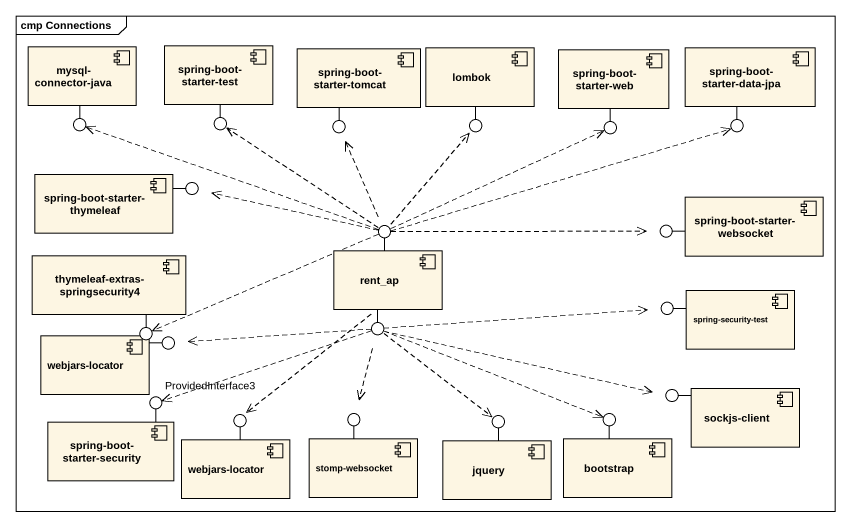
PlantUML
@startuml
mainframe cmp Connections
component "mysql-connector-java" as mysql_connector_java
component "spring-boot-starter-test" as spring_boot_starter_test
component "spring-boot-starter-tomcat" as spring_boot_starter_tomcat
component lombok
component "spring-boot-starter-web" as spring_boot_starter_web
component "spring-boot-starter-data-jpa" as spring_boot_starter_data_jpa
() " " as lollipop1
() " " as lollipop2
() " " as lollipop3
() " " as lollipop4
() " " as lollipop5
() " " as lollipop6
component "spring-boot-starter-thymeleaf" as spring_boot_starter
() " " as lollipop7
() " " as lollipop8
component "spring-boot-starter-websocket" as spring_boot_starter_2
component "thymeleaf-extras-springsecurity4" as thymeleaf_extras
component rent_ap
() " " as lollipop9
() " " as lollipop10
component "spring-security-test" as spring_security_test
component "webjars-locator" as webjars_locator
() " " as lollipop11
() " " as lollipop12
() " " as lollipop13
() ProvidedInterface3
() " " as lollipop14
component "sockjs-client" as sockjs_client
component "spring-boot-starter-security" as spring_boot_starter_security
() " " as lollipop15
() " " as lollipop16
() " " as lollipop17
() " " as lollipop18
component "webjars-locator" as webjars_locator_2
component "stomp-websocket" as stomp_websocket
component jquery
component bootstrap
mysql_connector_java -- lollipop1
spring_boot_starter_test -- lollipop2
spring_boot_starter_tomcat -- lollipop3
lombok -- lollipop4
spring_boot_starter_web -- lollipop5
spring_boot_starter_data_jpa -- lollipop6
spring_boot_starter -right- lollipop7
rent_ap -up- lollipop8
spring_boot_starter_2 -left- lollipop9
spring_security_test -left- lollipop10
thymeleaf_extras -- lollipop11
webjars_locator -right- lollipop12
rent_ap -- lollipop13
spring_boot_starter_security -up- ProvidedInterface3
sockjs_client -left- lollipop14
webjars_locator_2 -up- lollipop15
stomp_websocket -up- lollipop16
jquery -up- lollipop17
bootstrap -up- lollipop18
lollipop8 .left.> lollipop1
lollipop8 .up.> lollipop2
lollipop8 .up.> lollipop3
lollipop8 .up.> lollipop4
lollipop8 .right.> lollipop5
lollipop8 .right.> lollipop6
lollipop8 .left.> lollipop7
lollipop8 .right.> lollipop9
lollipop8 .left.> lollipop11
lollipop13 .right.> lollipop10
lollipop13 .left.> lollipop12
lollipop13 .left.> ProvidedInterface3
lollipop13 .right.> lollipop14
lollipop13 ..> lollipop15
lollipop13 ..> lollipop16
lollipop13 ..> lollipop17
lollipop13 .right.> lollipop18
@enduml
